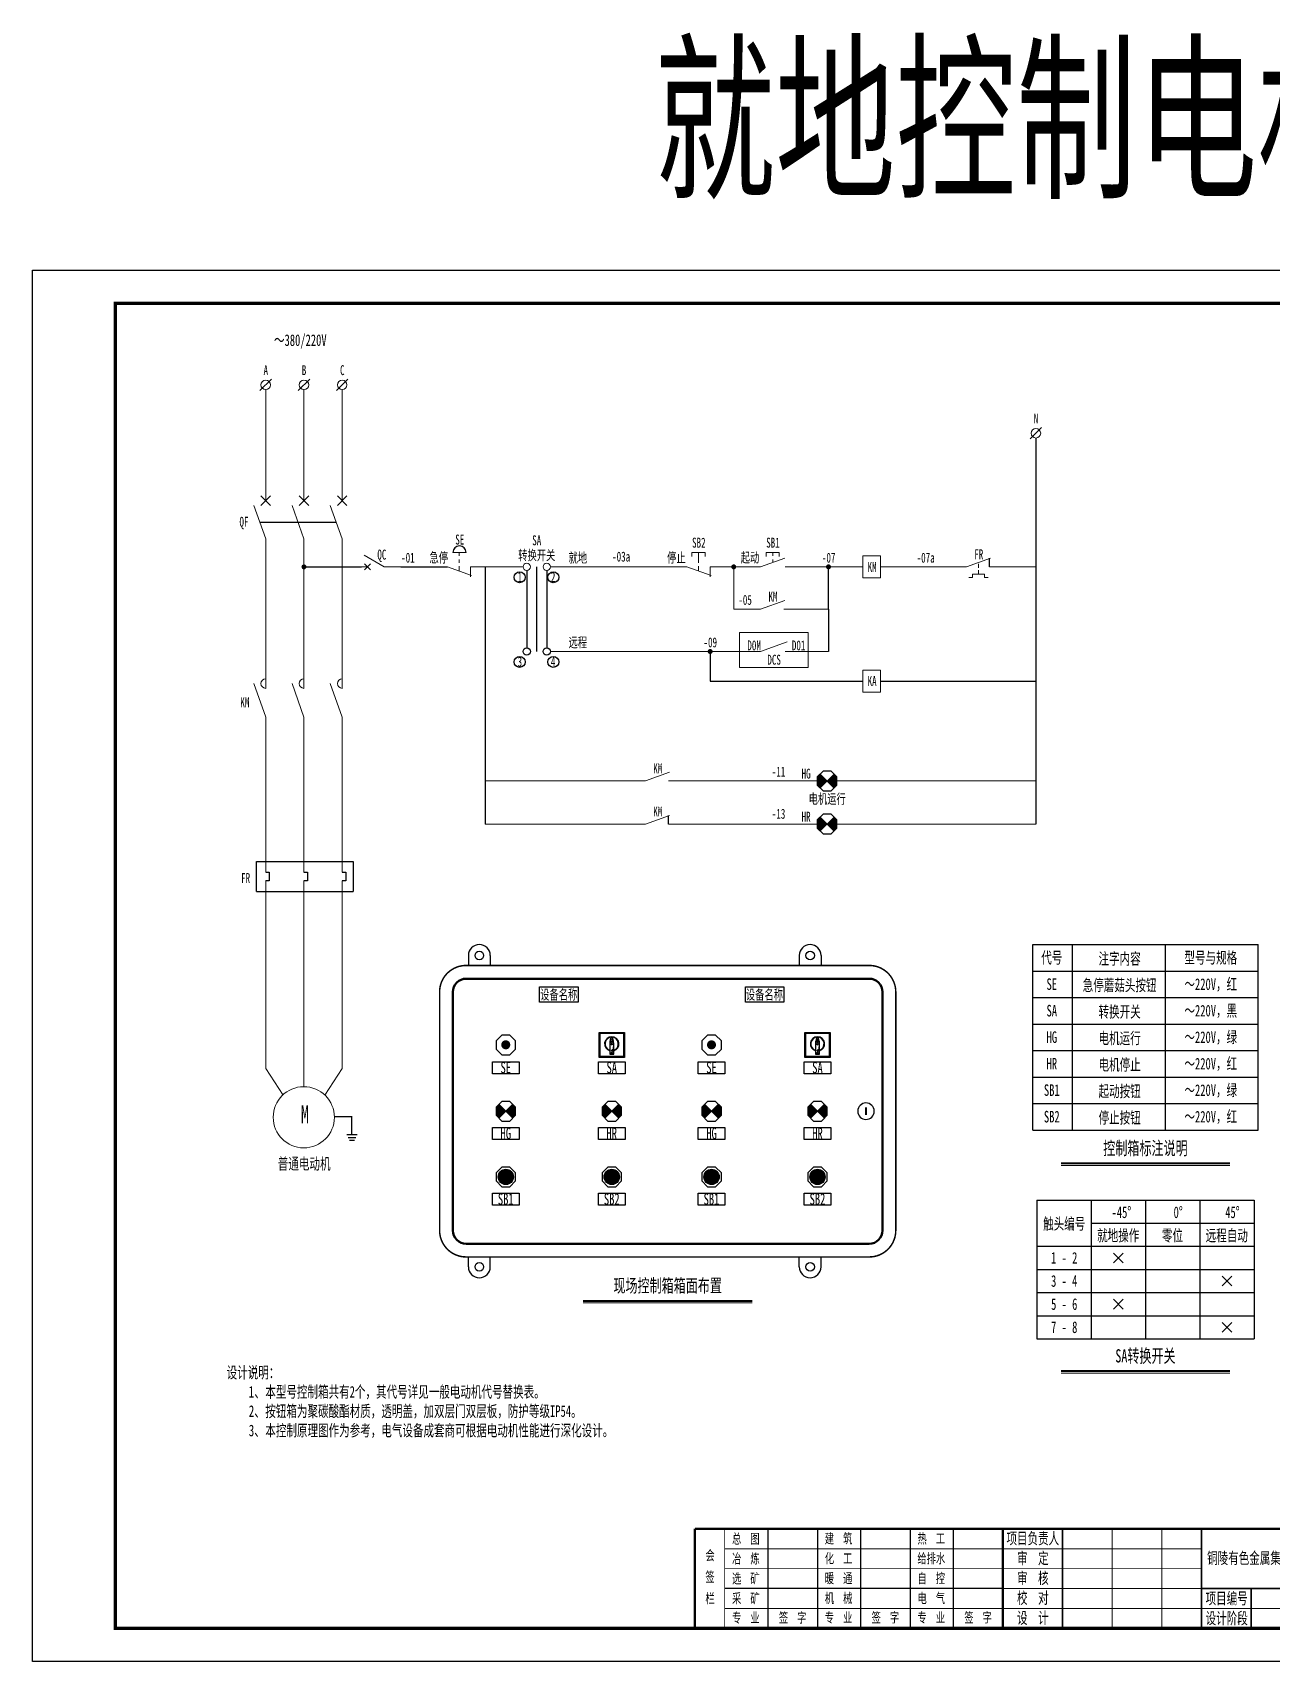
# Model space of a CAD drawing. Header units: millimetres. Extents: x 401220 to 2750366, y -101310 to 943175.
# Drawn here: x 1112273 to 1149682, y -101260 to -52085 of the extents above; entities that cross this region are included whole.
import ezdxf
from ezdxf.enums import TextEntityAlignment as Align

# ---------------------------------------------------------------- set-up
doc = ezdxf.new("R2010")
doc.units = ezdxf.units.MM
doc.linetypes.add('常规', pattern=[20, 10, 0, 10])
for name, color, linetype, lineweight in [('1轮廓实线层', 7, 'Continuous', 18), ('_0', 7, 'Continuous', 25), ('CAXA0层', 7, 'Continuous', 25), ('MX', 3, 'Continuous', 0), ('SW', 8, 'Continuous', 20), ('TEXT', 4, 'Continuous', 0)]:
    doc.layers.add(name, color=color, linetype=linetype, lineweight=lineweight)
for name, color, linetype in [('4', 1, 'Continuous'), ('D1', 4, 'Continuous'), ('动力平面导线层', 3, '常规'), ('动力平面设备层', 1, 'Continuous'), ('图框', 7, 'Continuous'), ('文字', 7, 'Continuous'), ('标注-照明', 7, 'Continuous'), ('照明平面导线层', 3, 'Continuous'), ('照明平面设备层', 1, 'Continuous'), ('电气-接地设计-接地线', 3, '接地线'), ('表格图框层', 7, 'Continuous')]:
    doc.layers.add(name, color=color, linetype=linetype)
doc.styles.add('HZ', font='simsun.ttf', dxfattribs={"width": 0.75})
doc.styles.add('标准', font='NSimSun.ttf', dxfattribs={"width": 0.667})
doc.linetypes.add('接地线', pattern='A,500,[136,EESLTYPE.shx,S=100,R=0,X=0,Y=0],500,-200,60,-200', length=1460)

# ---------------------------------------------------------------- blocks, each defined once
blk = doc.blocks.new('*U166')
at = {"layer": '1轮廓实线层'}
for p, q in [((0, 15), (0, 10)), ((0, 5), (-3.5, 11.06)), ((0, 10), (-0.88, 10.88)), ((0, 10), (-0.88, 9.12)), ((0, 10), (0.88, 10.88)), ((0, 10), (0.88, 9.12)), ((0, 5), (0, 0))]:
    blk.add_line(p, q, dxfattribs=at)
blk = doc.blocks.new('3')
at = {"layer": 'TEXT', "color": 7, "lineweight": 25, "style": 'HZ', "width": 0.75}
for s, height, p in [('铜陵有色设计研究院有限责任公司', 400, (221501, 249018)), ('Tongling Nonferrous Design and Research Institute Co.,Ltd.', 200, (221613, 248659))]:
    blk.add_text(s, height=height, dxfattribs=at).set_placement(p)
blk = doc.blocks.new('铜陵有色图签02')
at = {"layer": '图框', "linetype": 'Continuous', "lineweight": 50}
for p, q in [((-38401, 3003), (-38401, 1)), ((-29100, 3001), (-29100, 0))]:
    blk.add_line(p, q, dxfattribs=at)
at = {"layer": '图框', "color": 7, "linetype": 'Continuous', "lineweight": 25}
for p, q in [((-36201, 3010), (-36201, 9)), ((-34701, 3010), (-34701, 9)), ((-33401, 3017), (-33401, 16)), ((-31901, 3017), (-31901, 16)), ((-30601, 3017), (-30601, 16)), ((-29100, 1201), (-37501, 1201))]:
    blk.add_line(p, q, dxfattribs=at)
at = {"layer": '图框', "color": 7, "linetype": 'Continuous', "lineweight": 35}
for p, q in [((-27300, 3001), (-27300, 1)), ((-21600, 1197), (-21600, -3)), ((-17100, 1200), (-17100, 0)), ((-15450, 0), (-15450, 1200)), ((-14550, 1200), (-14550, 0)), ((-12000, 1201), (-12000, 1)), ((-6900, 1202), (-6900, 2))]:
    blk.add_line(p, q, dxfattribs=at)
at = {"layer": '图框', "lineweight": 25}
blk.add_line((-17723, 1830), (-13223, 1830), dxfattribs=at)
at = {"layer": '图框', "lineweight": 70, "const_width": 70}
blk.add_lwpolyline([(-17980, 3001), (0, 3001), (-38401, 3001)], dxfattribs=at)
at = {"layer": '图框', "color": 7, "linetype": 'Continuous', "lineweight": 25, "const_width": 25}
for points in [[(-37501, 3000), (-37501, 0)], [(-25800, 3001), (-25800, 1)], [(-24300, 3001), (-24300, 1)], [(-23100, 2401), (-37501, 2401)], [(-23100, 1801), (-37501, 1801)], [(-23100, 1201), (-29100, 1201)], [(-12900, 600), (-18000, 600), (-37501, 600)], [(-602, 943), (-932, 371), (-272, 371), (-602, 943)]]:
    blk.add_lwpolyline(points, dxfattribs=at)
at = {"layer": '图框', "linetype": 'Continuous', "lineweight": 50, "const_width": 50}
for points in [[(-23100, 3001), (-23100, 1)], [(-18000, 3000), (-18000, 0)]]:
    blk.add_lwpolyline(points, dxfattribs=at)
at = {"layer": '图框', "lineweight": 50, "const_width": 50}
for points in [[(-12900, 3001), (-12900, 1)], [(-7800, 3001), (-7800, 1)], [(0, 3000), (0, 0)], [(-23100, 1200), (0, 1200)]]:
    blk.add_lwpolyline(points, dxfattribs=at)
at = {"layer": '图框', "lineweight": 25, "const_width": 35}
blk.add_lwpolyline([(-17723, 1930), (-13223, 1930)], dxfattribs=at)
at = {"layer": '图框', "color": 7, "linetype": 'Continuous', "lineweight": 35, "const_width": 25}
blk.add_lwpolyline([(-1200, 1201), (-1200, 0)], dxfattribs=at)
at = {"layer": '图框', "linetype": 'Continuous', "lineweight": 70, "const_width": 70}
blk.add_lwpolyline([(-38401, 1), (0, 0)], dxfattribs=at)
at = {"layer": '图框', "lineweight": 25}
blk.add_blockref('3', (-228268, -246986), dxfattribs=at)
at = {"layer": 'TEXT', "color": 7, "lineweight": 25, "style": '标准', "width": 0.667}
for s, height, p in [('总  图', 300, (-36862, 2555)), ('建  筑', 300, (-34062, 2562)), ('热  工', 300, (-31262, 2562)), ('项目负责人', 350, (-28197, 2541)), ('会', 300, (-37942, 2054)), ('冶  炼', 300, (-36862, 1955)), ('化  工', 300, (-34062, 1962)), ('给排水', 300, (-31262, 1962)), ('审  定', 350, (-28197, 1941)), ('签', 300, (-37942, 1404)), ('选  矿', 300, (-36862, 1355)), ('暖  通', 300, (-34062, 1362)), ('自  控', 300, (-31262, 1362)), ('审  核', 350, (-28197, 1341)), ('栏', 300, (-37942, 754)), ('采  矿', 300, (-36862, 754)), ('机  械', 300, (-34062, 761)), ('电  气', 300, (-31262, 761)), ('校  对', 350, (-28197, 741)), ('项目编号', 350, (-22343, 730)), ('专业', 350, (-17559, 730)), ('比例', 350, (-15009, 730)), ('所属', 350, (-12438, 730)), ('专  业', 300, (-36862, 170)), ('签  字', 300, (-35449, 170)), ('专  业', 300, (-34062, 177)), ('签  字', 300, (-32649, 177)), ('专  业', 300, (-31262, 177)), ('签  字', 300, (-29849, 177)), ('设  计', 350, (-28197, 139)), ('设计阶段', 350, (-22343, 130)), ('图幅', 350, (-17559, 130)), ('日期', 350, (-15009, 130)), ('图号', 350, (-12438, 130)), ('图号', 350, (-7339, 495))]:
    blk.add_text(s, height=height, dxfattribs=at).set_placement(p, align=Align.CENTER)

msp = doc.modelspace()

# ---------------------------------------------------------------- hatches: boundary and pattern name
at = {"linetype": 'ByBlock', "lineweight": 25}
h = msp.add_hatch(dxfattribs=at)
h.set_pattern_fill('ANSI31', color=3, scale=184.8, style=0)
h.set_pattern_definition([(45, (571861.574, -72484.314), (-16.3341666, 16.3341666), [])])
h.paths.add_polyline_path([(1136263.9, -74679.3), (1136055, -74470, 0.1991281), (1135968.3, -74679.3, 0.1986966), (1136054.7, -74888.2)])
h.paths.add_polyline_path([(1136473.2, -74470.4), (1136263.9, -74679.3), (1136472.8, -74888.5, 0.1991281), (1136559.6, -74679.3, 0.1986966)])
h = msp.add_hatch(dxfattribs=at)
h.set_pattern_fill('ANSI31', color=1, scale=184.8, style=0)
h.set_pattern_definition([(45, (571861.574, -73784.314), (-16.3341666, 16.3341666), [])])
h.paths.add_polyline_path([(1136263.9, -75979.3), (1136055, -75770, 0.1991281), (1135968.3, -75979.3, 0.1986966), (1136054.7, -76188.2)])
h.paths.add_polyline_path([(1136473.2, -75770.4), (1136263.9, -75979.3), (1136472.8, -76188.5, 0.1991281), (1136559.6, -75979.3, 0.1986966)])
h = msp.add_hatch(dxfattribs=at)
h.set_pattern_fill('ANSI31', color=3, scale=184.8, style=0)
h.set_pattern_definition([(45, (562160.946, -82453.789), (-16.3341666, 16.3341666), [])])
h.paths.add_polyline_path([(1126563.3, -84648.7), (1126354.4, -84439.5, 0.1991281), (1126267.6, -84648.7, 0.1986966), (1126354.1, -84857.7)])
h.paths.add_polyline_path([(1126772.6, -84439.8), (1126563.3, -84648.7), (1126772.2, -84858, 0.1991281), (1126859, -84648.7, 0.1986966)])
h = msp.add_hatch(dxfattribs=at)
h.set_pattern_fill('ANSI31', color=1, scale=184.8, style=0)
h.set_pattern_definition([(45, (566750.799, -82453.789), (-16.3341666, 16.3341666), [])])
h.paths.add_polyline_path([(1129763.3, -84648.7), (1129554.4, -84439.5, 0.1991281), (1129467.6, -84648.7, 0.1986966), (1129554.1, -84857.7)])
h.paths.add_polyline_path([(1129972.6, -84439.8), (1129763.3, -84648.7), (1129972.2, -84858, 0.1991281), (1130059, -84648.7, 0.1986966)])
h = msp.add_hatch(dxfattribs=at)
h.set_pattern_fill('ANSI31', color=3, scale=184.8, style=0)
h.set_pattern_definition([(45, (568372.99, -82453.789), (-16.3341666, 16.3341666), [])])
h.paths.add_polyline_path([(1132775.4, -84648.7), (1132566.4, -84439.5, 0.1991281), (1132479.7, -84648.7, 0.1986966), (1132566.1, -84857.7)])
h.paths.add_polyline_path([(1132984.6, -84439.8), (1132775.4, -84648.7), (1132984.3, -84858, 0.1991281), (1133071, -84648.7, 0.1986966)])
h = msp.add_hatch(dxfattribs=at)
h.set_pattern_fill('ANSI31', color=1, scale=184.8, style=0)
h.set_pattern_definition([(45, (572962.843, -82453.789), (-16.3341666, 16.3341666), [])])
h.paths.add_polyline_path([(1135975.4, -84648.7), (1135766.4, -84439.5, 0.1991281), (1135679.7, -84648.7, 0.1986966), (1135766.1, -84857.7)])
h.paths.add_polyline_path([(1136184.6, -84439.8), (1135975.4, -84648.7), (1136184.3, -84858, 0.1991281), (1136271, -84648.7, 0.1986966)])
at = {"layer": '文字', "linetype": 'ByBlock', "ltscale": 0.2}
h = msp.add_hatch(dxfattribs=at)
h.set_pattern_fill('ANSI31', color=0, scale=308, style=0)
h.set_pattern_definition([(45, (-2234341.287, 1290323.98), (-27.22361108, 27.22361108), [])])
edge = h.paths.add_edge_path()
edge.add_line((1129824.3, -82927.4), (1129824.3, -82652.1))
edge.add_line((1129699.6, -82652.1), (1129699.6, -82927.4))
edge.add_arc((1128927.9, -82652.1), 896.4, 360, 366.23113)
edge.add_arc((1129343.7, -82606.7), 478.1, 6.23113, 14.76697)
edge.add_arc((1129602.6, -82538.5), 210.4, 14.76697, 32.47163)
edge.add_arc((1129761.9, -82437.1), 21.5, 32.47163, 90)
edge.add_arc((1129761.9, -82437.1), 21.5, 90, 147.52837)
edge.add_arc((1129921.2, -82538.5), 210.4, 147.52837, 165.23303)
edge.add_arc((1130180.1, -82606.7), 478.1, 165.23303, 173.76887)
edge.add_arc((1130595.9, -82652.1), 896.4, 173.76887, 180)
edge.add_line((1129699.6, -82927.4), (1129824.3, -82927.4))
h = msp.add_hatch(dxfattribs=at)
h.set_pattern_fill('ANSI31', color=0, scale=308, style=0)
h.set_pattern_definition([(45, (-2228129.242, 1290323.98), (-27.22361108, 27.22361108), [])])
edge = h.paths.add_edge_path()
edge.add_line((1136036.3, -82927.4), (1136036.3, -82652.1))
edge.add_line((1135911.6, -82652.1), (1135911.6, -82927.4))
edge.add_arc((1135139.9, -82652.1), 896.4, 360, 366.23113)
edge.add_arc((1135555.7, -82606.7), 478.1, 6.23113, 14.76697)
edge.add_arc((1135814.6, -82538.5), 210.4, 14.76697, 32.47163)
edge.add_arc((1135973.9, -82437.1), 21.5, 32.47163, 90)
edge.add_arc((1135973.9, -82437.1), 21.5, 90, 147.52837)
edge.add_arc((1136133.3, -82538.5), 210.4, 147.52837, 165.23303)
edge.add_arc((1136392.2, -82606.7), 478.1, 165.23303, 173.76887)
edge.add_arc((1136808, -82652.1), 896.4, 173.76887, 180)
edge.add_line((1135911.6, -82927.4), (1136036.3, -82927.4))
at = {"layer": '电气-接地设计-接地线', "linetype": 'ByBlock', "ltscale": 0.2}
h = msp.add_hatch(color=1, dxfattribs=at)
edge = h.paths.add_edge_path()
edge.add_arc((1126561.9, -82644.3), 138.2, 0, 360)
h = msp.add_hatch(color=1, dxfattribs=at)
edge = h.paths.add_edge_path()
edge.add_arc((1132774, -82644.3), 138.2, 0, 360)
h = msp.add_hatch(color=3, dxfattribs=at)
edge = h.paths.add_edge_path()
edge.add_arc((1126563.3, -86633.2), 230.3, 0, 360)
h = msp.add_hatch(color=1, dxfattribs=at)
edge = h.paths.add_edge_path()
edge.add_arc((1129763.3, -86633.2), 230.3, 0, 360)
h = msp.add_hatch(color=3, dxfattribs=at)
edge = h.paths.add_edge_path()
edge.add_arc((1132775.4, -86633.2), 230.3, 0, 360)
h = msp.add_hatch(color=1, dxfattribs=at)
edge = h.paths.add_edge_path()
edge.add_arc((1135975.4, -86633.2), 230.3, 0, 360)

# ---------------------------------------------------------------- linework, layer by layer
at = {"color": 0, "linetype": 'ByBlock', "lineweight": 20}
for p, q in [((1140471, -68214.7), (1137877.1, -68214.7)), ((1140836.6, -68124.3), (1140836.6, -68244.9)), ((1140836.6, -68311.9), (1140836.6, -68432.5)), ((1142570.3, -68214.7), (1141172.8, -68214.7)), ((1140547.2, -68541), (1140655.7, -68541)), ((1140655.7, -68541), (1140655.7, -68432.5)), ((1140655.7, -68432.5), (1141017.5, -68432.5)), ((1141017.5, -68432.5), (1141017.5, -68541)), ((1141017.5, -68541), (1141126, -68541))]:
    msp.add_line(p, q, dxfattribs=at)
at = {"color": 3, "linetype": 'ByBlock', "lineweight": 25}
for p, q in [((1136473.2, -74470.4), (1136054.7, -74888.2)), ((1136472.8, -74888.5), (1136055, -74470)), ((1126772.6, -84439.8), (1126354.1, -84857.7)), ((1126772.2, -84858), (1126354.4, -84439.5)), ((1132984.6, -84439.8), (1132566.1, -84857.7)), ((1132984.3, -84858), (1132566.4, -84439.5))]:
    msp.add_line(p, q, dxfattribs=at)
at = {"color": 1, "linetype": 'ByBlock', "lineweight": 25}
for p, q in [((1136473.2, -75770.4), (1136054.7, -76188.2)), ((1136472.8, -76188.5), (1136055, -75770)), ((1129972.6, -84439.8), (1129554.1, -84857.7)), ((1129972.2, -84858), (1129554.4, -84439.5)), ((1136184.6, -84439.8), (1135766.1, -84857.7)), ((1136184.3, -84858), (1135766.4, -84439.5))]:
    msp.add_line(p, q, dxfattribs=at)
at = {"linetype": 'ByBlock'}
for p, q in [((1119031.3, -77111.1), (1121953.7, -77111.1)), ((1119031.3, -78016), (1119031.3, -77111.1)), ((1121953.7, -77111.1), (1121953.7, -78016)), ((1119313.3, -77435.4), (1119421.1, -77435.4)), ((1119421.1, -77691.7), (1119313.3, -77691.7)), ((1119421.1, -77435.4), (1119421.1, -77691.7)), ((1120468.1, -77435.4), (1120575.9, -77435.4)), ((1120575.9, -77691.7), (1120468.1, -77691.7)), ((1120575.9, -77435.4), (1120575.9, -77691.7)), ((1121623, -77435.4), (1121730.8, -77435.4)), ((1121730.8, -77691.7), (1121623, -77691.7)), ((1121730.8, -77435.4), (1121730.8, -77691.7)), ((1119031.3, -78016), (1121953.7, -78016))]:
    msp.add_line(p, q, dxfattribs=at)
at = {"color": 0, "linetype": 'ByBlock', "lineweight": 25}
for p, q in [((1129699.6, -82652.1), (1129699.6, -82927.4)), ((1129699.6, -82927.4), (1129824.3, -82927.4)), ((1129824.3, -82927.4), (1129824.3, -82652.1)), ((1135911.6, -82652.1), (1135911.6, -82927.4)), ((1135911.6, -82927.4), (1136036.3, -82927.4)), ((1136036.3, -82927.4), (1136036.3, -82652.1))]:
    msp.add_line(p, q, dxfattribs=at)
at = {"color": 7, "linetype": 'ByBlock', "lineweight": 20, "const_width": 75}
for points in [[(1120430.6, -68214.7, 1), (1120505.6, -68214.7, 1)], [(1133407.1, -68214.7, 1), (1133482.1, -68214.7, 1)], [(1136270.7, -68214.7, 1), (1136345.7, -68214.7, 1)], [(1132696.4, -70771, 1), (1132771.4, -70771, 1)]]:
    msp.add_lwpolyline(points, format="xyb", close=True, dxfattribs=at)
at = {"color": 3, "linetype": 'ByBlock', "lineweight": 25}
for points in [[(1136141.5, -74383.6), (1135968.3, -74556.8), (1135968.3, -74801.8), (1136141.5, -74975), (1136386.4, -74975), (1136559.6, -74801.8), (1136559.6, -74556.8), (1136386.4, -74383.6)], [(1126440.8, -84353.1), (1126267.6, -84526.3), (1126267.6, -84771.2), (1126440.8, -84944.4), (1126685.8, -84944.4), (1126859, -84771.2), (1126859, -84526.3), (1126685.8, -84353.1)], [(1132652.9, -84353.1), (1132479.7, -84526.3), (1132479.7, -84771.2), (1132652.9, -84944.4), (1132897.8, -84944.4), (1133071, -84771.2), (1133071, -84526.3), (1132897.8, -84353.1)]]:
    msp.add_lwpolyline(points, close=True, dxfattribs=at)
at = {"color": 1, "linetype": 'ByBlock', "lineweight": 25}
for points in [[(1136141.5, -75683.6), (1135968.3, -75856.8), (1135968.3, -76101.8), (1136141.5, -76275), (1136386.4, -76275), (1136559.6, -76101.8), (1136559.6, -75856.8), (1136386.4, -75683.6)], [(1129640.8, -84353.1), (1129467.6, -84526.3), (1129467.6, -84771.2), (1129640.8, -84944.4), (1129885.8, -84944.4), (1130059, -84771.2), (1130059, -84526.3), (1129885.8, -84353.1)], [(1135852.9, -84353.1), (1135679.7, -84526.3), (1135679.7, -84771.2), (1135852.9, -84944.4), (1136097.8, -84944.4), (1136271, -84771.2), (1136271, -84526.3), (1136097.8, -84353.1)]]:
    msp.add_lwpolyline(points, close=True, dxfattribs=at)
at = {"color": 252, "linetype": 'ByBlock', "lineweight": 50}
for points in [[(1125363.3, -80648.7, 0.4142136), (1124963.3, -81048.7)], [(1137938.6, -81048.7, 0.4142136), (1137538.6, -80648.7)], [(1124963.3, -88248.7, 0.4142136), (1125363.3, -88648.7)], [(1137538.6, -88648.7, 0.4142136), (1137938.6, -88248.7)]]:
    msp.add_lwpolyline(points, format="xyb", dxfattribs=at)
for points in [[(1124963.3, -88248.7), (1124963.3, -81048.7)], [(1125363.3, -80648.7), (1137538.6, -80648.7)], [(1137938.6, -81048.7), (1137938.6, -88248.7)], [(1137538.6, -88648.7), (1125363.3, -88648.7)]]:
    msp.add_lwpolyline(points, dxfattribs=at)
at = {"color": 0, "linetype": 'ByBlock', "lineweight": 25}
for points in [[(1127583.7, -80898.7), (1128742.9, -80898.7), (1128742.9, -81354.8), (1127583.7, -81354.8)], [(1133795.7, -80898.7), (1134955, -80898.7), (1134955, -81354.8), (1133795.7, -81354.8)], [(1129380.7, -82270.3), (1130143.2, -82270.3), (1130143.2, -83022.6), (1129380.7, -83022.6)], [(1135592.8, -82270.3), (1136355.2, -82270.3), (1136355.2, -83022.6), (1135592.8, -83022.6)], [(1126164.2, -83155.6), (1126962.4, -83155.6), (1126962.4, -83518.4), (1126164.2, -83518.4)], [(1129364.2, -83155.6), (1130162.4, -83155.6), (1130162.4, -83518.4), (1129364.2, -83518.4)], [(1132376.3, -83155.6), (1133174.4, -83155.6), (1133174.4, -83518.4), (1132376.3, -83518.4)], [(1135576.3, -83155.6), (1136374.4, -83155.6), (1136374.4, -83518.4), (1135576.3, -83518.4)], [(1126164.2, -85140.1), (1126962.4, -85140.1), (1126962.4, -85502.9), (1126164.2, -85502.9)], [(1129364.2, -85140.1), (1130162.4, -85140.1), (1130162.4, -85502.9), (1129364.2, -85502.9)], [(1132376.3, -85140.1), (1133174.4, -85140.1), (1133174.4, -85502.9), (1132376.3, -85502.9)], [(1135576.3, -85140.1), (1136374.4, -85140.1), (1136374.4, -85502.9), (1135576.3, -85502.9)], [(1126164.2, -87124.5), (1126962.4, -87124.5), (1126962.4, -87487.4), (1126164.2, -87487.4)], [(1129364.2, -87124.5), (1130162.4, -87124.5), (1130162.4, -87487.4), (1129364.2, -87487.4)], [(1132376.3, -87124.5), (1133174.4, -87124.5), (1133174.4, -87487.4), (1132376.3, -87487.4)], [(1135576.3, -87124.5), (1136374.4, -87124.5), (1136374.4, -87487.4), (1135576.3, -87487.4)]]:
    msp.add_lwpolyline(points, close=True, dxfattribs=at)
at = {"linetype": 'ByBlock', "lineweight": 25}
for points in [[(1126440.8, -82353.1), (1126267.6, -82526.3), (1126267.6, -82771.2), (1126440.8, -82944.4), (1126685.8, -82944.4), (1126859, -82771.2), (1126859, -82526.3), (1126685.8, -82353.1)], [(1132652.9, -82353.1), (1132479.7, -82526.3), (1132479.7, -82771.2), (1132652.9, -82944.4), (1132897.8, -82944.4), (1133071, -82771.2), (1133071, -82526.3), (1132897.8, -82353.1)], [(1126440.8, -86337.5), (1126267.6, -86510.8), (1126267.6, -86755.7), (1126440.8, -86928.9), (1126685.8, -86928.9), (1126859, -86755.7), (1126859, -86510.8), (1126685.8, -86337.5)], [(1129640.8, -86337.5), (1129467.6, -86510.8), (1129467.6, -86755.7), (1129640.8, -86928.9), (1129885.8, -86928.9), (1130059, -86755.7), (1130059, -86510.8), (1129885.8, -86337.5)], [(1132652.9, -86337.5), (1132479.7, -86510.8), (1132479.7, -86755.7), (1132652.9, -86928.9), (1132897.8, -86928.9), (1133071, -86755.7), (1133071, -86510.8), (1132897.8, -86337.5)], [(1135852.9, -86337.5), (1135679.7, -86510.8), (1135679.7, -86755.7), (1135852.9, -86928.9), (1136097.8, -86928.9), (1136271, -86755.7), (1136271, -86510.8), (1136097.8, -86337.5)]]:
    msp.add_lwpolyline(points, close=True, dxfattribs=at)
at = {"color": 0, "linetype": 'ByBlock', "lineweight": 25}
for points in [[(1129824.3, -82652.1, 0.0271951), (1129819, -82554.8, 0.0372619), (1129806, -82484.8, 0.0774052), (1129780.1, -82425.5, 0.2564233), (1129761.9, -82415.6, 0.2564233), (1129743.8, -82425.5, 0.0774052), (1129717.8, -82484.8, 0.0372619), (1129704.8, -82554.8, 0.0271951), (1129699.6, -82652.1, 0.0271951)], [(1136036.3, -82652.1, 0.0271951), (1136031, -82554.8, 0.0372619), (1136018, -82484.8, 0.0774052), (1135992.1, -82425.5, 0.2564233), (1135973.9, -82415.6, 0.2564233), (1135955.8, -82425.5, 0.0774052), (1135929.9, -82484.8, 0.0372619), (1135916.9, -82554.8, 0.0271951), (1135911.6, -82652.1, 0.0271951)]]:
    msp.add_lwpolyline(points, format="xyb", dxfattribs=at)
at = {"color": 3, "linetype": 'ByBlock', "const_width": 64}
msp.add_lwpolyline([(1137438.8, -84528.9), (1137438.8, -84764.9)], dxfattribs=at)
at = {"color": 0, "linetype": 'ByBlock', "lineweight": 25}
for centre, radius, start, end in [((1129761.9, -82616.3), 216.5, 286.73948, 253.26052), ((1129761.9, -82616.3), 200.7, 288.0965, 251.9035), ((1135973.9, -82616.3), 216.5, 286.73948, 253.26052), ((1135973.9, -82616.3), 200.7, 288.0965, 251.9035)]:
    msp.add_arc(centre, radius, start, end, dxfattribs=at)
at = {"color": 3, "linetype": 'ByBlock'}
for start, end in [(90, 270), (270, 90)]:
    msp.add_arc((1137438.6, -84648.7), 250, start, end, dxfattribs=at)
at = {"layer": '4', "color": 0, "linetype": 'ByBlock'}
for p, q in [((1125433.3, -79948.7), (1125433.3, -80248.7)), ((1126093.3, -79948.7), (1126093.3, -80248.7)), ((1135420.8, -79948.7), (1135420.8, -80248.7)), ((1136080.8, -79948.7), (1136080.8, -80248.7)), ((1125433.3, -89348.7), (1125433.3, -89048.7)), ((1126093.3, -89348.7), (1126093.3, -89048.7)), ((1135420.8, -89348.7), (1135420.8, -89048.7)), ((1136080.8, -89348.7), (1136080.8, -89048.7))]:
    msp.add_line(p, q, dxfattribs=at)
at = {"layer": '4', "color": 0, "linetype": 'ByBlock', "const_width": 45}
for points in [[(1125363.3, -80248.7, 0.4142136), (1124563.3, -81048.7)], [(1138338.6, -81048.7, 0.4142136), (1137538.6, -80248.7)], [(1124563.3, -88248.7, 0.4142136), (1125363.3, -89048.7)], [(1137538.6, -89048.7, 0.4142136), (1138338.6, -88248.7)]]:
    msp.add_lwpolyline(points, format="xyb", dxfattribs=at)
for points in [[(1125363.3, -80248.7), (1137538.6, -80248.7)], [(1124563.3, -88248.7), (1124563.3, -81048.7)], [(1138338.6, -81048.7), (1138338.6, -88248.7)], [(1137538.6, -89048.7), (1125363.3, -89048.7)]]:
    msp.add_lwpolyline(points, dxfattribs=at)
at = {"layer": '4', "color": 0, "linetype": 'ByBlock'}
for centre in [(1125763.3, -79948.7), (1135750.8, -79948.7), (1125763.3, -89348.7), (1135750.8, -89348.7)]:
    msp.add_circle(centre, 130, dxfattribs=at)
for centre, start, end in [((1125763.3, -79948.7), 0, 180), ((1135750.8, -79948.7), 0, 180), ((1125763.3, -89348.7), 180, 0), ((1135750.8, -89348.7), 180, 0)]:
    msp.add_arc(centre, 330, start, end, dxfattribs=at)
at = {"layer": '_0', "color": 0, "linetype": 'ByBlock', "ltscale": 500}
msp.add_line((1119132.8, -66864.6), (1121442.5, -66864.6), dxfattribs=at)
at = {"layer": '_0', "color": 0, "linetype": 'ByBlock'}
msp.add_line((1121386.1, -84805.9), (1121918.4, -84805.9), dxfattribs=at)
at = {"layer": '_0', "linetype": 'ByBlock'}
msp.add_line((1121918.4, -85354.2), (1121918.4, -84801.9), dxfattribs=at)
at = {"layer": 'CAXA0层', "color": 2, "linetype": 'ByBlock', "lineweight": 40}
for p, q in [((1143329.1, -86220.5), (1148427.2, -86220.5)), ((1128901.9, -90368.8), (1134000, -90368.8)), ((1143329.1, -92489.8), (1148427.2, -92489.8))]:
    msp.add_line(p, q, dxfattribs=at)
at = {"layer": 'CAXA0层', "color": 2, "linetype": 'ByBlock', "lineweight": 0}
for p, q in [((1143329.1, -86286), (1148427.2, -86286)), ((1128901.9, -90434.3), (1134000, -90434.3)), ((1143329.1, -92555.3), (1148427.2, -92555.3))]:
    msp.add_line(p, q, dxfattribs=at)
at = {"layer": 'D1', "color": 1, "linetype": 'ByBlock'}
msp.add_arc((1125165.5, -67783.1), 200.5, 0, 180, dxfattribs=at)
at = {"layer": 'MX', "color": 7, "linetype": 'ByBlock', "lineweight": 20}
for p, q in [((1119140, -62893.9), (1119486.5, -62547.4)), ((1119313.3, -62864.8), (1119313.3, -66215)), ((1120294.9, -62893.9), (1120641.4, -62547.4)), ((1120468.1, -62864.8), (1120468.1, -66215)), ((1121449.8, -62893.9), (1121796.2, -62547.4)), ((1121623, -62864.8), (1121623, -66215)), ((1142397, -64353.6), (1142743.5, -64007.2)), ((1119313.3, -67369.9), (1118952.4, -66359.3)), ((1119457.6, -66070.6), (1119168.9, -66359.3)), ((1119457.6, -66359.3), (1119168.9, -66070.6)), ((1120468.1, -67369.9), (1120107.2, -66359.3)), ((1120612.5, -66070.6), (1120323.8, -66359.3)), ((1120612.5, -66359.3), (1120323.8, -66070.6)), ((1121623, -67369.9), (1121262.1, -66359.3)), ((1121767.3, -66070.6), (1121478.6, -66359.3)), ((1121767.3, -66359.3), (1121478.6, -66070.6)), ((1119313.3, -71882.5), (1119313.3, -67359.7)), ((1120468.1, -71882.5), (1120468.1, -67359.7)), ((1121623, -71882.5), (1121623, -67359.7)), ((1119313.3, -72748.6), (1118952.4, -71738.1)), ((1120468.1, -72748.6), (1120107.2, -71738.1)), ((1121623, -72748.6), (1121262.1, -71738.1)), ((1119313.3, -77435.4), (1119313.3, -72748.6)), ((1120468.1, -72748.6), (1120468.1, -77435.4)), ((1121623, -72748.6), (1121623, -77435.4)), ((1119313.3, -77682.9), (1119313.3, -83362.1)), ((1120468.1, -77691.7), (1120468.1, -83908)), ((1121623, -77691.7), (1121623, -83362.1)), ((1119313.3, -83362.1), (1119839.5, -84160)), ((1121623, -83362.1), (1121096.7, -84160))]:
    msp.add_line(p, q, dxfattribs=at)
for centre, radius in [((1119313.3, -62720.7), 144.4), ((1120468.1, -62720.7), 144.4), ((1121623, -62720.7), 144.4), ((1142570.2, -64180.4), 144.4), ((1120462.6, -84831.9), 923.9)]:
    msp.add_circle(centre, radius, dxfattribs=at)
for centre in [(1119313.3, -71738.1), (1120468.1, -71738.1), (1121623, -71738.1)]:
    msp.add_arc(centre, 144.4, 90, 269.99999, dxfattribs=at)
at = {"layer": 'SW', "color": 7, "linetype": 'ByBlock', "lineweight": 25}
for p, q in [((1142478.1, -79618.7), (1143678.1, -79618.7)), ((1142478.1, -80418.7), (1142478.1, -79618.7)), ((1143678.1, -79618.7), (1146478.1, -79618.7)), ((1143678.1, -80418.7), (1143678.1, -79618.7)), ((1146478.1, -80418.7), (1146478.1, -79618.7)), ((1146478.1, -79618.7), (1149278.1, -79618.7)), ((1149278.1, -80418.7), (1149278.1, -79618.7)), ((1142478.1, -80418.7), (1143678.1, -80418.7)), ((1142478.1, -81218.7), (1142478.1, -80418.7)), ((1143678.1, -80418.7), (1146478.1, -80418.7)), ((1143678.1, -81218.7), (1143678.1, -80418.7)), ((1146478.1, -81218.7), (1146478.1, -80418.7)), ((1146478.1, -80418.7), (1149278.1, -80418.7)), ((1149278.1, -81218.7), (1149278.1, -80418.7)), ((1149278.1, -81218.7), (1149278.1, -80418.7)), ((1142478.1, -82018.7), (1142478.1, -81218.7)), ((1142478.1, -81218.7), (1143678.1, -81218.7)), ((1143678.1, -82018.7), (1143678.1, -81218.7)), ((1143678.1, -81218.7), (1146478.1, -81218.7)), ((1146478.1, -82018.7), (1146478.1, -81218.7)), ((1146478.1, -81218.7), (1149278.1, -81218.7)), ((1149278.1, -82018.7), (1149278.1, -81218.7)), ((1149278.1, -82018.7), (1149278.1, -81218.7)), ((1142478.1, -82018.7), (1143678.1, -82018.7)), ((1142478.1, -82818.7), (1142478.1, -82018.7)), ((1143678.1, -82018.7), (1146478.1, -82018.7)), ((1143678.1, -82818.7), (1143678.1, -82018.7)), ((1146478.1, -82818.7), (1146478.1, -82018.7)), ((1146478.1, -82018.7), (1149278.1, -82018.7)), ((1149278.1, -82818.7), (1149278.1, -82018.7)), ((1149278.1, -82818.7), (1149278.1, -82018.7)), ((1142478.1, -83618.7), (1142478.1, -82818.7)), ((1142478.1, -82818.7), (1143678.1, -82818.7)), ((1143678.1, -83618.7), (1143678.1, -82818.7)), ((1143678.1, -82818.7), (1146478.1, -82818.7)), ((1146478.1, -83618.7), (1146478.1, -82818.7)), ((1146478.1, -82818.7), (1149278.1, -82818.7)), ((1149278.1, -83618.7), (1149278.1, -82818.7)), ((1149278.1, -83618.7), (1149278.1, -82818.7)), ((1142478.1, -83618.7), (1143678.1, -83618.7)), ((1142478.1, -84418.7), (1142478.1, -83618.7)), ((1143678.1, -83618.7), (1146478.1, -83618.7)), ((1143678.1, -84418.7), (1143678.1, -83618.7)), ((1146478.1, -84418.7), (1146478.1, -83618.7)), ((1146478.1, -83618.7), (1149278.1, -83618.7)), ((1149278.1, -84418.7), (1149278.1, -83618.7)), ((1149278.1, -84418.7), (1149278.1, -83618.7)), ((1142478.1, -84418.7), (1143678.1, -84418.7)), ((1142478.1, -85218.7), (1142478.1, -84418.7)), ((1143678.1, -84418.7), (1146478.1, -84418.7)), ((1143678.1, -85218.7), (1143678.1, -84418.7)), ((1146478.1, -84418.7), (1149278.1, -84418.7)), ((1146478.1, -85218.7), (1146478.1, -84418.7)), ((1149278.1, -85218.7), (1149278.1, -84418.7)), ((1142478.1, -85218.7), (1143678.1, -85218.7)), ((1143678.1, -85218.7), (1146478.1, -85218.7)), ((1146478.1, -85218.7), (1149278.1, -85218.7)), ((1142599.4, -87331.2), (1149156.9, -87331.2)), ((1142599.4, -87331.2), (1142599.4, -91520.2)), ((1144238.7, -87331.2), (1144238.7, -91520.2)), ((1145878.1, -87331.2), (1145878.1, -91520.2)), ((1147517.5, -87331.2), (1147517.5, -91520.2)), ((1149156.9, -87331.2), (1149156.9, -91520.2)), ((1144238.7, -88029.4), (1149156.9, -88029.4)), ((1142599.4, -88727.5), (1149156.9, -88727.5)), ((1144910.3, -88930.3), (1145206.5, -89226.5)), ((1144910.3, -89226.5), (1145206.5, -88930.3)), ((1142599.4, -89425.7), (1149156.9, -89425.7)), ((1148189.1, -89628.4), (1148485.3, -89924.7)), ((1148189.1, -89924.7), (1148485.3, -89628.4)), ((1142599.4, -90123.9), (1149156.9, -90123.9)), ((1144910.3, -90326.6), (1145206.5, -90622.8)), ((1144910.3, -90622.8), (1145206.5, -90326.6)), ((1142599.4, -90822.1), (1149156.9, -90822.1)), ((1148189.1, -91024.8), (1148485.3, -91321)), ((1148189.1, -91321), (1148485.3, -91024.8)), ((1142599.4, -91520.2), (1149156.9, -91520.2)), ((1142599.4, -91520.2), (1149156.9, -91520.2)), ((1142599.4, -91520.2), (1149156.9, -91520.2))]:
    msp.add_line(p, q, dxfattribs=at)
at = {"layer": 'TEXT', "color": 7, "linetype": 'ByBlock', "ltscale": 100}
for centre in [(1127194.2, -68214.7), (1127797.7, -68214.7)]:
    msp.add_circle(centre, 109.7, dxfattribs=at)
at = {"layer": '动力平面导线层', "color": 0, "linetype": 'ByBlock'}
for p, q in [((1142570.2, -64324.8), (1142570.2, -75979.3)), ((1123388.2, -68214.7), (1124799.9, -68214.7)), ((1125939.5, -68214.7), (1125939.5, -75979.3)), ((1136308.2, -69492.9), (1136308.2, -70771)), ((1132733.9, -70771), (1132733.9, -71662.5)), ((1132733.9, -71662.5), (1137341.4, -71662.5))]:
    msp.add_line(p, q, dxfattribs=at)
at = {"layer": '动力平面导线层', "color": 0, "linetype": 'ByBlock', "lineweight": -3, "ltscale": 100}
msp.add_line((1141172.8, -68214.7), (1141172.8, -67953.3), dxfattribs=at)
at = {"layer": '动力平面设备层', "color": 0, "linetype": 'ByBlock', "lineweight": -3, "ltscale": 100}
for p, q in [((1121763.6, -85354.2), (1122073.2, -85354.2)), ((1121805.4, -85438.5), (1122031.5, -85438.5)), ((1121847.1, -85522.7), (1121989.8, -85522.7))]:
    msp.add_line(p, q, dxfattribs=at)
at = {"layer": '图框', "linetype": 'Continuous', "lineweight": 100, "const_width": 100}
msp.add_lwpolyline([(1114773, -100259.7), (1170673, -100259.7), (1170673, -60259.7), (1114773, -60259.7)], close=True, dxfattribs=at)
at = {"layer": '标注-照明', "linetype": 'ByBlock', "lineweight": 25, "ltscale": 100}
for p, q in [((1120468.1, -68214.7), (1122202.3, -68214.7)), ((1127194.2, -68324.5), (1127194.2, -70661.2)), ((1127797.7, -68324.5), (1127797.7, -70661.2)), ((1131479.3, -75979.3), (1131479.3, -75717.8))]:
    msp.add_line(p, q, dxfattribs=at)
at = {"layer": '标注-照明', "color": 0, "linetype": 'ByBlock', "lineweight": 25, "ltscale": 100}
msp.add_line((1127496.2, -70771), (1127496.2, -68214.7), dxfattribs=at)
at = {"layer": '标注-照明', "color": 0, "linetype": 'ByBlock'}
for points in [[(1129407.1, -82290.1), (1130116.7, -82290.1), (1130116.7, -82999.8), (1129407.1, -82999.8)], [(1135619.1, -82290.1), (1136328.8, -82290.1), (1136328.8, -82999.8), (1135619.1, -82999.8)]]:
    msp.add_lwpolyline(points, close=True, dxfattribs=at)
at = {"layer": '标注-照明', "linetype": 'ByBlock', "lineweight": 25, "ltscale": 100}
for centre, radius in [((1126980.9, -68530.1), 164.8), ((1127997.1, -68530.1), 164.8), ((1127194.2, -70771), 109.7), ((1127797.7, -70771), 109.7), ((1126980.9, -71086.3), 164.8), ((1127997.1, -71086.3), 164.8)]:
    msp.add_circle(centre, radius, dxfattribs=at)
at = {"layer": '照明平面导线层', "color": 1, "linetype": 'ByBlock', "lineweight": 20}
msp.add_line((1125366, -67783.1), (1124965, -67783.1), dxfattribs=at)
at = {"layer": '照明平面导线层', "color": 0, "linetype": 'ByBlock', "lineweight": 20}
for p, q in [((1125150.8, -67883.4), (1125150.8, -67783.1)), ((1132383.1, -67983.6), (1132383.1, -67783.1)), ((1134621.1, -67883.4), (1134621.1, -67783.1)), ((1124799.9, -68214.7), (1125531, -68476.2)), ((1125150.8, -68089.4), (1125150.8, -67989.2)), ((1125150.8, -68340.2), (1125150.8, -68189.7)), ((1125501.6, -68214.7), (1127084.5, -68214.7)), ((1125501.6, -68214.7), (1125501.6, -68515.9)), ((1132032.2, -68214.7), (1127907.4, -68214.7)), ((1132032.2, -68214.7), (1132763.3, -68476.2)), ((1132383.1, -68089.4), (1132383.1, -67989.2)), ((1132383.1, -68340.2), (1132383.1, -68189.7)), ((1134255.6, -68214.7), (1132733.9, -68214.7)), ((1132733.9, -68214.7), (1132733.9, -68515.9)), ((1133444.6, -68214.7), (1133444.6, -69492.9)), ((1134255.6, -68214.7), (1134986.7, -67953.3)), ((1134621.1, -68084), (1134621.1, -67988.8)), ((1134998.3, -68214.7), (1137341.4, -68214.7)), ((1140471, -68214.7), (1141202.2, -67953.3)), ((1134255.6, -69492.9), (1134986.7, -69231.4)), ((1134255.6, -69492.9), (1133444.6, -69492.9)), ((1134957.3, -69492.9), (1136308.2, -69492.9)), ((1127907.4, -70771), (1128694.8, -70771)), ((1128694.8, -70771), (1134255.6, -70771)), ((1134998.3, -70771), (1136308.2, -70771)), ((1125939.5, -74679.3), (1130777.5, -74679.3)), ((1130777.5, -74679.3), (1131508.6, -74417.8)), ((1131479.3, -74679.3), (1135968.3, -74679.3)), ((1136559.6, -74679.3), (1142570.3, -74679.3)), ((1130777.5, -75979.3), (1131508.6, -75717.8)), ((1125939.5, -75979.3), (1130777.5, -75979.3)), ((1131479.3, -75979.3), (1135968.3, -75979.3)), ((1136559.6, -75979.3), (1142570.2, -75979.3))]:
    msp.add_line(p, q, dxfattribs=at)
at = {"layer": '照明平面导线层', "color": 7, "linetype": 'ByBlock', "lineweight": 20}
msp.add_line((1134255.6, -70771), (1135059.8, -70483.4), dxfattribs=at)
at = {"layer": '照明平面导线层', "color": 0, "linetype": 'ByBlock', "lineweight": 20}
for points in [[(1132583.6, -67903.4), (1132583.6, -67783.1), (1132182.6, -67783.1), (1132182.6, -67903.4)], [(1134821.6, -67903.4), (1134821.6, -67783.1), (1134420.6, -67783.1), (1134420.6, -67903.4)]]:
    msp.add_lwpolyline(points, dxfattribs=at)
for points in [[(1137341.4, -67884), (1137877.1, -67884), (1137877.1, -68545.5), (1137341.4, -68545.5)], [(1137341.4, -71331.8), (1137877.1, -71331.8), (1137877.1, -71993.3), (1137341.4, -71993.3)]]:
    msp.add_lwpolyline(points, close=True, dxfattribs=at)
at = {"layer": '照明平面设备层', "color": 0, "lineweight": -3, "ltscale": 100}
msp.add_lwpolyline([(1112273, -59259.7), (1171673, -59259.7), (1171673, -101259.7), (1112273, -101259.7)], close=True, dxfattribs=at)
at = {"layer": '电气-接地设计-接地线', "color": 0, "linetype": 'ByBlock', "lineweight": -3}
for p, q in [((1136308.2, -69492.9), (1136308.2, -68214.7)), ((1137877.1, -71662.5), (1142570.3, -71662.5))]:
    msp.add_line(p, q, dxfattribs=at)
at = {"layer": '电气-接地设计-接地线', "color": 3, "linetype": 'ByBlock', "ltscale": 0.2}
for centre in [(1126563.3, -86633.2), (1132775.4, -86633.2)]:
    msp.add_circle(centre, 230.3, dxfattribs=at)
at = {"layer": '电气-接地设计-接地线', "color": 1, "linetype": 'ByBlock', "ltscale": 0.2}
for centre in [(1129763.3, -86633.2), (1135975.4, -86633.2)]:
    msp.add_circle(centre, 230.3, dxfattribs=at)
at = {"layer": '表格图框层', "color": 4, "linetype": 'ByBlock', "lineweight": 20, "ltscale": 50}
for p, q in [((1133621, -70192), (1135694.4, -70192)), ((1133621, -70192), (1133621, -71255.3)), ((1135694.4, -70192), (1135694.4, -71255.3)), ((1133621, -71255.3), (1135694.4, -71255.3))]:
    msp.add_line(p, q, dxfattribs=at)

# ---------------------------------------------------------------- block references
at = {"layer": '_0', "color": 3, "linetype": 'ByBlock', "xscale": -100, "yscale": 100, "zscale": 100, "rotation": 90}
msp.add_blockref('*U166', (1123388.2, -68214.7), dxfattribs=at)
at = {"layer": '图框', "lineweight": 25}
msp.add_blockref('铜陵有色图签02', (1170673, -100259.7), dxfattribs=at)

# ---------------------------------------------------------------- texts
at = {"layer": 'SW', "color": 4, "linetype": 'ByBlock', "lineweight": 25, "style": '标准', "width": 0.667}
for s, height, p in [('就地控制电机', 4000, (1141973, -56679)), ('普通电动机', 350, (1120474, -86408.3))]:
    msp.add_text(s, height=height, dxfattribs=at).set_placement(p, align=Align.CENTER)
at = {"layer": 'SW', "color": 7, "linetype": 'ByBlock', "lineweight": 25, "style": '标准', "width": 0.667}
for s, height, p in [('代号', 350, (1143049.5, -80187.8)), ('注字内容', 350, (1145097.4, -80218.7)), ('型号与规格', 350, (1147850.3, -80187.8)), ('SE', 350, (1143049.5, -80987.8)), ('急停蘑菇头按钮', 350, (1145097.4, -81018.7)), ('～220V，红', 350, (1147850.3, -80987.8)), ('设备名称', 300, (1128160.4, -81277)), ('设备名称', 300, (1134372.5, -81277)), ('SA', 350, (1143049.5, -81787.8)), ('转换开关', 350, (1145097.4, -81818.7)), ('～220V，黑', 350, (1147850.3, -81787.8)), ('HG', 350, (1143049.5, -82587.8)), ('电机运行', 350, (1145097.4, -82618.7)), ('～220V，绿', 350, (1147850.3, -82587.8)), ('HR', 350, (1143049.5, -83387.8)), ('电机停止', 350, (1145097.4, -83418.7)), ('～220V，红', 350, (1147850.3, -83387.8)), ('SE', 350, (1126561.9, -83506.2)), ('SA', 350, (1129761.9, -83506.2)), ('SE', 350, (1132774, -83506.2)), ('SA', 350, (1135974, -83506.2)), ('SB1', 350, (1143049.5, -84187.8)), ('起动按钮', 350, (1145097.4, -84218.7)), ('～220V，绿', 350, (1147850.3, -84187.8)), ('SB2', 350, (1143049.5, -84987.8)), ('停止按钮', 350, (1145097.4, -85018.7)), ('～220V，红', 350, (1147850.3, -84987.8)), ('HG', 350, (1126561.9, -85490.7)), ('HR', 350, (1129761.9, -85490.7)), ('HG', 350, (1132774, -85490.7)), ('HR', 350, (1135974, -85490.7)), ('SB1', 350, (1126561.9, -87475.2)), ('SB2', 350, (1129761.9, -87475.2)), ('SB1', 350, (1132774, -87475.2)), ('SB2', 350, (1135974, -87475.2)), ('-45°', 350, (1145150.8, -87875.1)), ('0°', 350, (1146865.4, -87875.1)), ('45°', 350, (1148504.1, -87875.1)), ('触头编号', 350, (1143424.6, -88220.8)), ('就地操作', 350, (1145054.8, -88573.3)), ('零位', 350, (1146694.1, -88573.3)), ('远程自动', 350, (1148333.5, -88573.3)), ('1 - 2', 350, (1143424.6, -89250.1)), ('3 - 4', 350, (1143424.6, -89948.2)), ('5 - 6', 350, (1143424.6, -90646.4)), ('7 - 8', 350, (1143424.6, -91344.6))]:
    msp.add_text(s, height=height, dxfattribs=at).set_placement(p, align=Align.CENTER)
at = {"layer": 'SW', "color": 2, "linetype": 'ByBlock', "lineweight": 25, "style": '标准', "width": 0.667}
for s, p in [('控制箱标注说明', (1145877.9, -85965.5)), ('现场控制箱箱面布置', (1131450.7, -90113.8)), ('SA转换开关', (1145877.9, -92234.8))]:
    msp.add_text(s, height=400, dxfattribs=at).set_placement(p, align=Align.CENTER)
at = {"layer": 'SW', "color": 4, "linetype": 'Continuous', "lineweight": 25, "style": '标准', "width": 0.667}
msp.add_text('铜陵有色金属集团金冠铜业分公司', height=350, dxfattribs=at).set_placement((1150126.8, -98313.4), align=Align.CENTER)
at = {"layer": 'SW', "color": 0, "linetype": 'ByBlock', "lineweight": 25, "insert": (1118133.2, -92360.9), "char_height": 350, "width": 15549.537, "attachment_point": 1, "style": '标准'}
msp.add_mtext('设计说明：\\P{\\W0.7;    1、\\W0.667;\\C7;本型号控制箱共有2个，其代号详见一般电动机代号替换表。\\P\\W0.7;\\C0;    2、\\W0.667;\\C7;按钮箱为聚碳酸酯材质，透明盖，加双层门双层板，防护等级IP54。\\P\\W0.7;\\C0;    3、\\W0.667;\\C7;本控制原理图作为参考，电气设备成套商可根据电动机性能进行深化设计。}', dxfattribs=at)
at = {"layer": 'TEXT', "color": 7, "linetype": 'ByBlock', "ltscale": 100, "style": '标准', "width": 0.667}
for s, height, p in [('～380/220V', 350, (1120357.4, -61545.6)), ('A', 300, (1119315.6, -62426.1)), ('B', 300, (1120470.5, -62426.1)), ('C', 300, (1121625.4, -62426.1)), ('N', 300, (1142572.6, -63885.8)), ('QF', 300, (1118656.3, -67004.2)), ('SE', 300, (1125173.6, -67541.4)), ('SA', 300, (1127497.1, -67563.2)), ('SB2', 300, (1132391.2, -67634.5)), ('SB1', 300, (1134629.3, -67634.5)), ('QC', 300, (1122819.6, -67994.5)), ('转换开关', 300, (1127497.1, -68012.2)), ('就地', 300, (1128737.9, -68088.7)), ('停止', 300, (1131713.7, -68084)), ('起动', 300, (1133937.1, -68084)), ('FR', 300, (1140844.8, -67985.5)), ('KM', 300, (1137622.8, -68365.2)), ('1', 300, (1126986.7, -68669.3)), ('2', 300, (1127991.7, -68669.3)), ('KM', 300, (1134629.3, -69263.6)), ('远程', 300, (1128737.9, -70644.9)), ('D0M', 300, (1134061.1, -70735.4)), ('D01', 300, (1135404.9, -70735.4)), ('3', 300, (1126986.7, -71225.6)), ('4', 300, (1127991.7, -71225.6)), ('KA', 300, (1137622.8, -71813)), ('KM', 300, (1118682.1, -72455.2)), ('KM', 300, (1131151.3, -74450)), ('HG', 300, (1135630.7, -74607.1)), ('电机运行', 300, (1136266.9, -75367.8)), ('KM', 300, (1131151.3, -75750)), ('HR', 300, (1135630.7, -75907.1)), ('FR', 300, (1118706.5, -77760)), ('M', 550, (1120495.3, -85019.1))]:
    msp.add_text(s, height=height, dxfattribs=at).set_placement(p, align=Align.CENTER)
at = {"layer": 'TEXT', "color": 2, "linetype": 'ByBlock', "ltscale": 100, "style": '标准', "width": 0.667}
for s, p in [('-01', (1123606.5, -68088.3)), ('-03a', (1130045.6, -68054.9)), ('-07', (1136311.9, -68088.3)), ('-07a', (1139241.3, -68088.3)), ('-05', (1133788.6, -69361.1)), ('-09', (1132737.6, -70644.5)), ('-11', (1134799.5, -74547.5)), ('-13', (1134799.5, -75819.1))]:
    msp.add_text(s, height=300, dxfattribs=at).set_placement(p, align=Align.CENTER)
at = {"layer": 'TEXT', "color": 1, "linetype": 'ByBlock', "ltscale": 100, "style": '标准', "width": 0.667}
msp.add_text('急停', height=300, dxfattribs=at).set_placement((1124538.6, -68084), align=Align.CENTER)
at = {"layer": 'TEXT', "color": 4, "linetype": 'ByBlock', "ltscale": 100, "style": '标准', "width": 0.667}
msp.add_text('DCS', height=300, dxfattribs=at).set_placement((1134665.8, -71168.1), align=Align.CENTER)

doc.saveas('drawing.dxf')
